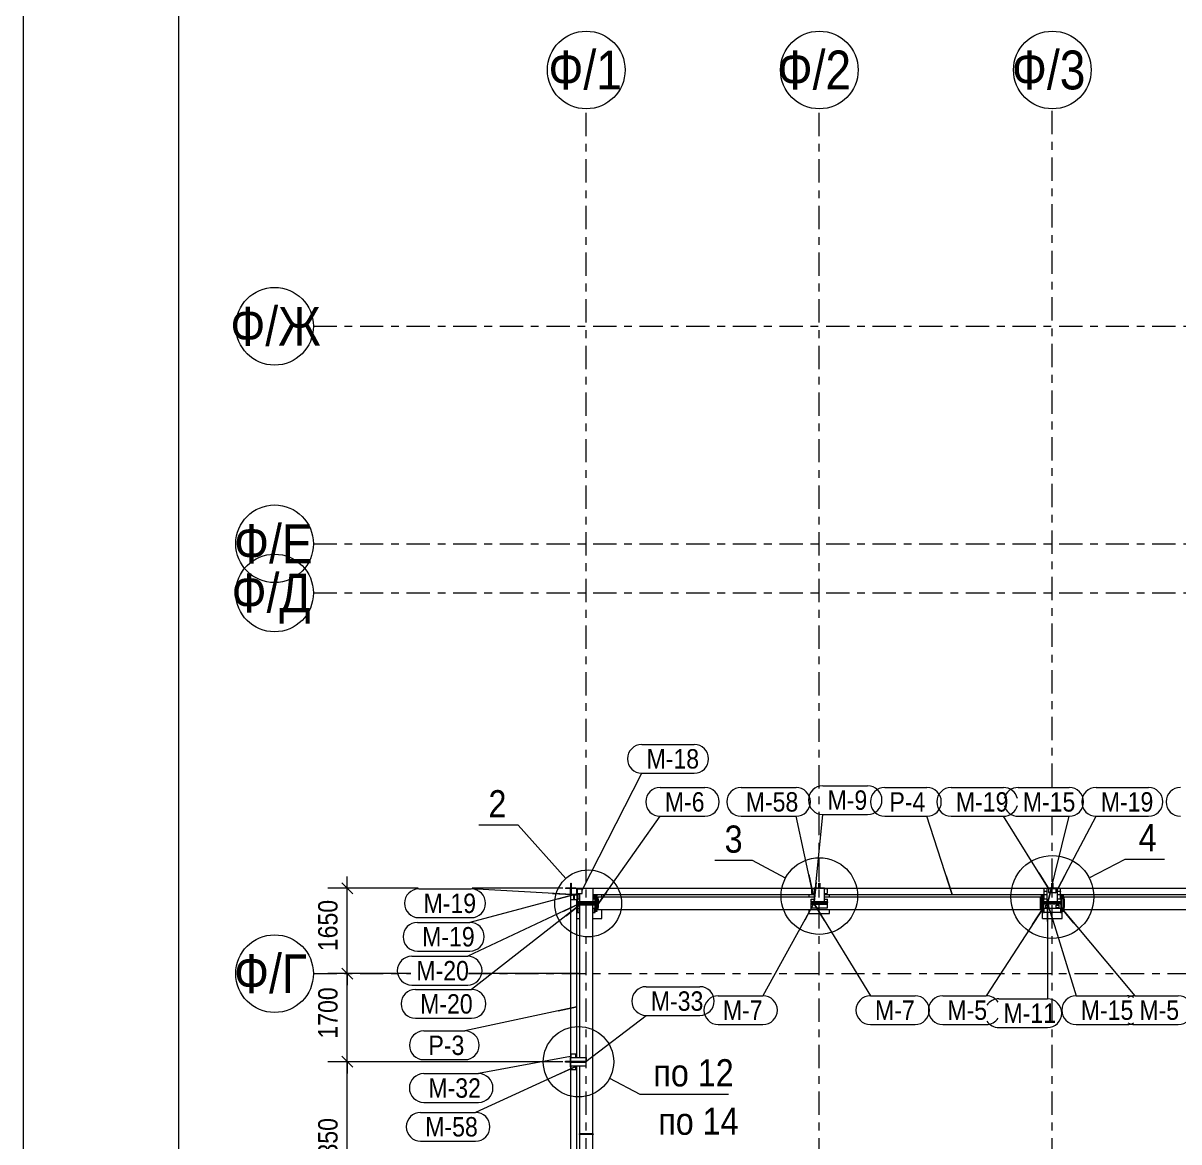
# Model space of a CAD drawing. Header units: millimetres. Extents: x -74 to 1115, y -586 to 256.
# Drawn here: x -74.1 to 74.7, y -196.6 to -52.6 of the extents above; entities that cross this region are included whole.
import ezdxf

# ---------------------------------------------------------------- set-up
doc = ezdxf.new("R2010")
doc.units = ezdxf.units.MM
doc.linetypes.add('XKITLINE00', pattern=[0])
doc.linetypes.add('XKITLINE03', pattern=[6, 3, -1, 1, -1])
for name, color, linetype, lineweight in [('DetailSymbol', 3, 'Continuous', 0), ('DrawingSheet', 5, 'Continuous', 0), ('Part', 2, 'Continuous', 0), ('PartMark', 3, 'Continuous', 0), ('S-GRID', 1, 'Continuous', 0), ('Z-DIMENSIONS', 1, 'Continuous', 0)]:
    doc.layers.add(name, color=color, linetype=linetype, lineweight=lineweight)
doc.styles.add('GOST type A', font='ARIAL.TTF')

msp = doc.modelspace()

# ---------------------------------------------------------------- linework, layer by layer
at = {"layer": 'DetailSymbol', "linetype": 'XKITLINE00', "lineweight": 0}
for p, q in [((-10.34, -155.81), (-15.39, -155.81)), ((-4.19, -162.68), (-10.34, -155.81)), ((19.83, -160.36), (15.01, -160.36)), ((24.1, -162.62), (19.83, -160.36)), ((63.18, -162.6), (67.82, -160.18)), ((67.82, -160.18), (72.87, -160.18)), ((1.46, -188.39), (5.34, -190.44)), ((5.34, -190.44), (16.78, -190.44))]:
    msp.add_line(p, q, dxfattribs=at)
for centre, radius in [((28.45, -164.94), 4.93), ((58.45, -165.06), 5.34), ((-1.31, -165.89), 4.31), ((-2.55, -186.27), 4.53)]:
    msp.add_circle(centre, radius, dxfattribs=at)
at = {"layer": 'DrawingSheet', "linetype": 'XKITLINE00', "lineweight": 0}
for p, q in [((-74.05, 255.55), (-74.05, -585.45)), ((-54.05, 250.55), (-54.05, -580.45))]:
    msp.add_line(p, q, dxfattribs=at)
at = {"layer": 'Part', "linetype": 'XKITLINE00', "lineweight": 0}
for p, q in [((-3.55, -163.93), (-3.55, -163.27)), ((-3.55, -163.27), (-3.49, -163.27)), ((-3.49, -163.27), (-3.49, -163.88)), ((28.4, -163.88), (28.4, -163.27)), ((28.4, -163.27), (28.45, -163.27)), ((28.45, -163.93), (28.45, -163.27)), ((28.45, -163.27), (28.51, -163.27)), ((28.45, -163.93), (28.45, -163.27)), ((28.51, -163.27), (28.51, -163.88)), ((58.4, -163.88), (58.4, -163.27)), ((58.4, -163.27), (58.45, -163.27)), ((58.45, -163.93), (58.45, -163.27)), ((58.45, -163.27), (58.51, -163.27)), ((58.45, -163.93), (58.45, -163.27)), ((58.51, -163.27), (58.51, -163.88)), ((-3.55, -163.93), (-4.21, -163.93)), ((-4.21, -163.93), (-4.21, -163.99)), ((-3.6, -163.99), (-4.21, -163.99)), ((-3.6, -164.6), (-3.6, -163.99)), ((-3.55, -164.6), (-3.6, -164.6)), ((-3.55, -163.93), (-2.88, -163.93)), ((-3.55, -163.93), (-3.55, -164.6)), ((-3.55, -164.73), (-3.55, -164.6)), ((-3.55, -165.4), (-3.55, -164.73)), ((-2.75, -164.73), (-3.55, -164.73)), ((-3.55, -164.79), (-2.75, -164.79)), ((-2.78, -163.97), (-3.51, -163.97)), ((-3.51, -163.97), (-3.51, -164.7)), ((-3.51, -164.7), (-2.78, -164.7)), ((-3.49, -163.88), (-2.88, -163.88)), ((-3.11, -164.79), (-3.18, -164.79)), ((-3.18, -164.79), (-3.18, -165.4)), ((-3.18, -164.92), (-3.11, -164.92)), ((-3.11, -164.79), (-3.11, -165.4)), ((-2.88, -163.93), (-2.88, -163.88)), ((-2.88, -163.93), (-2.75, -163.93)), ((-2.78, -164.7), (-2.78, -163.97)), ((-2.75, -163.93), (-2.75, -164.73)), ((-2.75, -163.93), (-2.38, -163.93)), ((-2.08, -164.07), (-2.75, -164.07)), ((-2.75, -164.6), (-2.08, -164.6)), ((-2.75, -164.73), (-2.75, -165.4)), ((-2.38, -164.73), (-2.75, -164.73)), ((-2.69, -164.07), (-2.69, -163.93)), ((-2.69, -164.6), (-2.69, -164.07)), ((-2.69, -164.73), (-2.69, -164.6)), ((-2.69, -165.29), (-2.69, -164.73)), ((-2.59, -165.29), (-2.59, -164.73)), ((-2.58, -165.29), (-2.58, -164.73)), ((-2.38, -164.07), (-2.38, -163.93)), ((-2.38, -163.93), (-0.71, -163.93)), ((-2.38, -165.68), (-2.38, -164.6)), ((-2.08, -164.6), (-2.08, -164.07)), ((-0.71, -163.93), (27.45, -163.93)), ((-0.71, -163.93), (-0.71, -165.68)), ((-0.71, -164.73), (27.79, -164.73)), ((-0.51, -165.29), (-0.51, -164.73)), ((-0.51, -165.29), (-0.51, -164.73)), ((-0.41, -165.29), (-0.41, -164.73)), ((-0.33, -164.89), (-0.4, -164.89)), ((-0.4, -166.89), (-0.4, -164.89)), ((-0.33, -164.89), (-0.33, -166.89)), ((-0.33, -164.89), (-0.13, -164.89)), ((-0.33, -166.89), (-0.33, -164.89)), ((-0.13, -165.36), (-0.13, -164.89)), ((-0.03, -165.06), (27.79, -165.06)), ((-0.03, -165.36), (-0.03, -165.06)), ((0.45, -165.06), (0.45, -164.73)), ((27.15, -165.06), (27.15, -164.73)), ((27.45, -163.93), (27.45, -164.6)), ((27.45, -163.93), (27.79, -163.93)), ((27.45, -163.99), (27.79, -163.99)), ((27.45, -164.6), (27.79, -164.6)), ((27.79, -163.93), (27.79, -163.88)), ((27.79, -163.88), (28.4, -163.88)), ((27.79, -163.93), (28.45, -163.93)), ((29.12, -163.95), (27.79, -163.95)), ((27.79, -163.95), (27.79, -165.68)), ((28.45, -163.93), (29.12, -163.93)), ((28.51, -163.88), (29.12, -163.88)), ((29.12, -163.93), (29.12, -163.88)), ((29.12, -163.93), (29.45, -163.93)), ((29.12, -165.68), (29.12, -163.95)), ((29.12, -163.99), (29.45, -163.99)), ((29.12, -164.6), (29.45, -164.6)), ((29.12, -164.73), (57.31, -164.73)), ((29.12, -165.06), (56.93, -165.06)), ((29.45, -163.93), (57.39, -163.93)), ((29.45, -163.93), (29.45, -164.6)), ((29.75, -165.06), (29.75, -164.73)), ((56.93, -165.36), (56.93, -165.06)), ((57.24, -164.89), (57.04, -164.89)), ((57.04, -165.36), (57.04, -164.89)), ((57.19, -164.89), (57.19, -164.73)), ((57.24, -166.89), (57.24, -164.89)), ((57.24, -164.89), (57.24, -166.89)), ((57.24, -164.89), (57.31, -164.89)), ((57.41, -164.73), (57.31, -164.73)), ((57.31, -165.29), (57.31, -164.73)), ((57.31, -164.89), (57.31, -166.89)), ((57.39, -164.3), (57.39, -163.93)), ((57.39, -163.93), (57.79, -163.93)), ((57.39, -164.37), (57.39, -164.3)), ((57.39, -164.3), (57.79, -164.3)), ((57.79, -164.37), (57.39, -164.37)), ((57.39, -164.73), (57.39, -164.37)), ((57.41, -165.29), (57.41, -164.73)), ((57.41, -164.73), (57.79, -164.73)), ((57.42, -165.29), (57.42, -164.73)), ((57.79, -163.93), (57.79, -163.88)), ((57.79, -163.88), (58.4, -163.88)), ((57.79, -165.68), (57.79, -163.93)), ((57.79, -163.93), (58.45, -163.93)), ((57.95, -163.93), (57.95, -164.47)), ((57.95, -163.98), (58.95, -163.98)), ((57.95, -164.47), (58.95, -164.47)), ((58.45, -163.93), (59.12, -163.93)), ((58.51, -163.88), (59.12, -163.88)), ((58.95, -164.47), (58.95, -163.93)), ((59.12, -163.93), (59.12, -163.88)), ((59.12, -165.68), (59.12, -163.93)), ((59.12, -163.93), (59.52, -163.93)), ((59.12, -164.3), (59.52, -164.3)), ((59.52, -164.37), (59.12, -164.37)), ((59.12, -164.73), (59.49, -164.73)), ((59.59, -164.73), (59.49, -164.73)), ((59.49, -164.73), (59.49, -165.29)), ((59.49, -165.29), (59.49, -164.73)), ((59.52, -163.93), (81.45, -163.93)), ((59.52, -164.3), (59.52, -163.93)), ((59.52, -164.3), (59.52, -164.37)), ((59.52, -164.73), (59.52, -164.37)), ((59.59, -164.73), (81.79, -164.73)), ((59.59, -165.29), (59.59, -164.73)), ((59.67, -164.89), (59.6, -164.89)), ((59.6, -166.89), (59.6, -164.89)), ((59.67, -164.89), (59.67, -166.89)), ((59.67, -164.89), (59.87, -164.89)), ((59.67, -166.89), (59.67, -164.89)), ((59.72, -164.89), (59.72, -164.73)), ((59.87, -165.36), (59.87, -164.89)), ((59.97, -165.06), (81.79, -165.06)), ((59.97, -165.36), (59.97, -165.06)), ((-3.55, -185.27), (-3.55, -165.4)), ((-3.55, -165.4), (-3.18, -165.4)), ((-3.18, -165.4), (-3.11, -165.4)), ((-3.11, -165.4), (-2.75, -165.4)), ((-2.75, -185.73), (-2.75, -165.4)), ((-2.69, -165.29), (-2.38, -165.29)), ((-2.69, -165.29), (-2.69, -166.49)), ((-2.69, -167.05), (-2.69, -166.49)), ((-2.69, -166.49), (-2.38, -166.49)), ((-0.48, -165.68), (-2.61, -165.68)), ((-2.61, -165.68), (-2.61, -165.79)), ((-2.61, -165.84), (-2.61, -165.79)), ((-0.48, -165.79), (-2.61, -165.79)), ((-0.48, -165.84), (-2.61, -165.84)), ((-0.48, -165.84), (-2.61, -165.84)), ((-2.61, -165.84), (-2.61, -165.95)), ((-0.48, -165.95), (-2.61, -165.95)), ((-2.61, -165.95), (-2.61, -166)), ((-0.48, -165.95), (-2.61, -165.95)), ((-0.48, -166), (-2.61, -166)), ((-2.61, -166), (-2.61, -166.11)), ((-0.48, -166.11), (-2.61, -166.11)), ((-2.59, -167.05), (-2.59, -166.49)), ((-2.58, -167.05), (-2.58, -166.49)), ((-2.38, -185.73), (-2.38, -166.11)), ((-0.71, -165.29), (-0.41, -165.29)), ((-0.71, -195.55), (-0.71, -166.11)), ((-0.71, -166.49), (-0.41, -166.49)), ((-0.51, -166.49), (-0.51, -167.05)), ((-0.51, -167.05), (-0.51, -166.49)), ((-0.48, -165.68), (-0.48, -165.79)), ((-0.48, -165.79), (-0.48, -165.84)), ((-0.48, -165.84), (-0.48, -165.95)), ((-0.48, -166), (-0.48, -165.95)), ((-0.48, -166), (-0.48, -166.11)), ((-0.41, -165.23), (-0.4, -165.23)), ((-0.41, -166.49), (-0.41, -165.29)), ((-0.41, -167.05), (-0.41, -166.49)), ((-0.41, -166.56), (-0.4, -166.56)), ((-0.13, -165.36), (-0.13, -166.43)), ((-0.13, -165.36), (-0.03, -165.36)), ((-0.13, -166.89), (-0.13, -166.43)), ((-0.13, -166.43), (-0.03, -166.43)), ((-0.03, -165.36), (-0.03, -166.43)), ((-0.03, -166.73), (-0.03, -166.43)), ((27.39, -165.33), (27.79, -165.33)), ((27.39, -165.68), (27.39, -165.33)), ((29.52, -165.68), (27.39, -165.68)), ((27.39, -165.68), (27.39, -165.79)), ((29.52, -165.79), (27.39, -165.79)), ((27.39, -165.84), (27.39, -165.79)), ((27.39, -165.95), (27.39, -165.84)), ((27.39, -165.84), (29.52, -165.84)), ((27.39, -166), (27.39, -165.95)), ((27.39, -165.95), (29.52, -165.95)), ((27.39, -166.46), (27.39, -166)), ((27.39, -166), (29.52, -166)), ((27.39, -166.46), (29.52, -166.46)), ((29.12, -165.33), (29.52, -165.33)), ((29.52, -165.68), (29.52, -165.33)), ((29.52, -165.68), (29.52, -165.79)), ((29.52, -165.84), (29.52, -165.79)), ((29.52, -165.95), (29.52, -165.84)), ((29.52, -166), (29.52, -165.95)), ((29.52, -166.46), (29.52, -166)), ((57.04, -165.36), (56.93, -165.36)), ((56.93, -166.43), (56.93, -165.36)), ((56.93, -166.73), (56.93, -166.43)), ((57.04, -166.43), (56.93, -166.43)), ((57.04, -166.43), (57.04, -165.36)), ((57.04, -166.89), (57.04, -166.43)), ((57.31, -165.23), (57.31, -165.23)), ((57.31, -165.29), (57.79, -165.29)), ((57.31, -165.29), (57.31, -166.49)), ((57.31, -167.05), (57.31, -166.49)), ((57.31, -166.49), (59.59, -166.49)), ((57.31, -166.56), (57.31, -166.56)), ((59.52, -165.68), (57.39, -165.68)), ((57.39, -165.68), (57.39, -165.79)), ((59.52, -165.79), (57.39, -165.79)), ((57.39, -165.84), (57.39, -165.79)), ((59.52, -165.84), (57.39, -165.84)), ((57.39, -165.95), (57.39, -165.84)), ((59.52, -165.95), (57.39, -165.95)), ((57.39, -165.95), (57.39, -166)), ((59.52, -166), (57.39, -166)), ((57.41, -167.05), (57.41, -166.49)), ((57.42, -167.05), (57.42, -166.49)), ((57.62, -166.46), (57.62, -166.13)), ((57.62, -166.13), (57.95, -166.13)), ((57.95, -166.46), (57.62, -166.46)), ((57.95, -166.13), (57.95, -166.46)), ((58.95, -166.46), (58.95, -166.13)), ((58.95, -166.13), (59.29, -166.13)), ((59.29, -166.46), (58.95, -166.46)), ((59.12, -165.29), (59.59, -165.29)), ((59.29, -166.13), (59.29, -166.46)), ((59.49, -166.49), (59.49, -167.05)), ((59.49, -166.49), (59.49, -167.05)), ((59.52, -165.68), (59.52, -165.79)), ((59.52, -165.79), (59.52, -165.84)), ((59.52, -165.95), (59.52, -165.84)), ((59.52, -165.95), (59.52, -166)), ((59.59, -165.23), (59.6, -165.23)), ((59.59, -166.49), (59.59, -165.29)), ((59.59, -167.05), (59.59, -166.49)), ((59.59, -166.56), (59.6, -166.56)), ((59.87, -165.36), (59.87, -166.43)), ((59.87, -165.36), (59.97, -165.36)), ((59.87, -166.43), (59.97, -166.43)), ((59.87, -166.89), (59.87, -166.43)), ((59.97, -165.36), (59.97, -166.43)), ((59.97, -166.73), (59.97, -166.43)), ((-2.75, -167.85), (-2.38, -167.85)), ((-2.69, -167.05), (-2.59, -167.05)), ((-2.58, -167.05), (-2.38, -167.05)), ((-0.71, -167.05), (-0.51, -167.05)), ((-0.71, -167.85), (0.45, -167.85)), ((-0.51, -167.05), (-0.41, -167.05)), ((-0.33, -166.89), (-0.4, -166.89)), ((-0.33, -166.89), (-0.13, -166.89)), ((56.93, -166.73), (-0.03, -166.73)), ((0.45, -167.85), (0.45, -166.73)), ((27.15, -167.18), (27.15, -166.73)), ((27.15, -167.18), (29.75, -167.18)), ((29.75, -167.18), (29.75, -166.73)), ((57.24, -166.89), (57.04, -166.89)), ((57.19, -167.85), (57.19, -166.89)), ((57.19, -167.85), (59.72, -167.85)), ((57.24, -166.89), (57.31, -166.89)), ((57.31, -167.05), (57.41, -167.05)), ((59.49, -167.05), (57.42, -167.05)), ((59.49, -167.05), (59.59, -167.05)), ((59.67, -166.89), (59.6, -166.89)), ((59.67, -166.89), (59.87, -166.89)), ((59.72, -167.85), (59.72, -166.89)), ((104.93, -166.73), (59.97, -166.73)), ((-3.6, -186.21), (-3.6, -185.6)), ((-3.6, -185.6), (-3.55, -185.6)), ((-3.55, -185.6), (-3.55, -185.27)), ((-3.55, -185.27), (-2.88, -185.27)), ((-3.55, -186.27), (-3.55, -185.6)), ((-3.55, -185.73), (-1.55, -185.73)), ((-3.49, -185.73), (-3.49, -185.27)), ((-2.88, -185.73), (-2.88, -185.27)), ((-1.55, -185.73), (-1.55, -186.26)), ((-4.21, -186.27), (-4.21, -186.21)), ((-4.21, -186.21), (-3.6, -186.21)), ((-4.21, -186.27), (-3.55, -186.27)), ((-4.21, -186.32), (-4.21, -186.27)), ((-4.21, -186.27), (-3.55, -186.27)), ((-3.6, -186.32), (-4.21, -186.32)), ((-3.6, -186.93), (-3.6, -186.32)), ((-3.6, -186.93), (-3.55, -186.93)), ((-3.55, -186.21), (-1.55, -186.21)), ((-1.55, -186.26), (-3.55, -186.26)), ((-3.55, -186.26), (-1.55, -186.26)), ((-3.55, -186.93), (-3.55, -186.27)), ((-3.55, -186.3), (-1.55, -186.3)), ((-3.55, -186.31), (-1.55, -186.31)), ((-3.55, -186.8), (-1.55, -186.8)), ((-3.55, -186.8), (-1.55, -186.8)), ((-3.55, -187.27), (-3.55, -186.93)), ((-3.55, -207.6), (-3.55, -187.27)), ((-3.55, -187.27), (-2.88, -187.27)), ((-3.49, -187.27), (-3.49, -186.8)), ((-2.88, -187.27), (-2.88, -186.8)), ((-2.75, -203.26), (-2.75, -186.8)), ((-2.38, -195.55), (-2.38, -186.8)), ((-1.55, -186.8), (-1.55, -186.26)), ((-0.65, -195.55), (-2.45, -195.55)), ((-2.45, -195.55), (-2.45, -195.65)), ((-0.65, -195.65), (-2.45, -195.65)), ((-2.38, -208.07), (-2.38, -195.65)), ((-0.71, -225.13), (-0.71, -195.65)), ((-0.65, -195.55), (-0.65, -195.65))]:
    msp.add_line(p, q, dxfattribs=at)
at = {"layer": 'PartMark', "linetype": 'XKITLINE00', "lineweight": 0}
for p, q in [((5.61, -145.43), (12.35, -145.43)), ((-2.08, -164.18), (5.61, -149.13)), ((5.61, -149.13), (12.35, -149.13)), ((7.96, -150.97), (13.72, -150.97)), ((18.38, -150.97), (25.45, -150.97)), ((28.91, -150.74), (34.67, -150.74)), ((36.88, -150.97), (42.31, -150.97)), ((45.43, -150.97), (52.16, -150.97)), ((54.05, -150.97), (60.62, -150.97)), ((64.09, -150.97), (70.83, -150.97)), ((-0.39, -166.49), (7.96, -154.67)), ((7.96, -154.67), (13.72, -154.67)), ((18.38, -154.67), (25.45, -154.67)), ((27.62, -164.6), (25.45, -154.67)), ((27.81, -165.7), (28.91, -154.44)), ((28.91, -154.44), (34.67, -154.44)), ((36.88, -154.67), (42.31, -154.67)), ((45.55, -164.73), (42.31, -154.67)), ((45.43, -154.67), (52.16, -154.67)), ((58.05, -164.1), (52.16, -154.67)), ((54.05, -154.67), (60.62, -154.67)), ((57.81, -165.96), (60.62, -154.67)), ((58.86, -164.57), (64.09, -154.67)), ((64.09, -154.67), (70.83, -154.67)), ((-0.95, -161.95), (-2.08, -164.18)), ((27.09, -162.15), (27.62, -164.6)), ((56.73, -161.97), (58.05, -164.1)), ((28.06, -163.21), (27.81, -165.7)), ((44.78, -162.35), (45.55, -164.73)), ((58.42, -163.53), (57.81, -165.96)), ((60.02, -162.36), (58.86, -164.57)), ((-23.1, -164.02), (-16.36, -164.02)), ((-2.74, -164.66), (-16.54, -168.33)), ((-3.39, -164.74), (-16.36, -164.02)), ((-5.88, -164.6), (-3.39, -164.74)), ((-5.16, -165.31), (-2.74, -164.66)), ((1.06, -164.45), (-0.39, -166.49)), ((-2.19, -165.8), (-16.81, -172.7)), ((-2.19, -165.96), (-16.32, -176.97)), ((-4.45, -166.87), (-2.19, -165.8)), ((-4.16, -167.5), (-2.19, -165.96)), ((27.81, -165.8), (21.2, -177.78)), ((26.61, -167.99), (27.81, -165.8)), ((27.81, -165.96), (35.02, -177.78)), ((29.12, -168.09), (27.81, -165.96)), ((57.25, -166.49), (49.94, -177.78)), ((55.9, -168.59), (57.25, -166.49)), ((57.81, -165.7), (57.81, -178.17)), ((57.81, -168.2), (57.81, -165.7)), ((57.81, -165.8), (61.51, -177.78)), ((58.55, -168.19), (57.81, -165.8)), ((59.61, -166.49), (69.06, -177.78)), ((61.22, -168.41), (59.61, -166.49)), ((-23.1, -167.72), (-16.36, -167.72)), ((-23.28, -168.33), (-16.54, -168.33)), ((-23.28, -172.03), (-16.54, -172.03)), ((-24.03, -172.7), (-16.81, -172.7)), ((-24.03, -176.4), (-16.81, -176.4)), ((-23.54, -176.97), (-16.32, -176.97)), ((6.16, -176.61), (13.07, -176.61)), ((15.44, -177.78), (21.2, -177.78)), ((35.02, -177.78), (40.78, -177.78)), ((44.34, -177.78), (49.94, -177.78)), ((51.56, -178.17), (57.81, -178.17)), ((61.51, -177.78), (68.09, -177.78)), ((69.06, -177.78), (74.66, -177.78)), ((-2.75, -179.19), (-17.19, -182.3)), ((-5.19, -179.72), (-2.75, -179.19)), ((-23.54, -180.67), (-16.32, -180.67)), ((-1.62, -186.24), (6.16, -180.31)), ((6.16, -180.31), (13.07, -180.31)), ((15.44, -181.48), (21.2, -181.48)), ((35.02, -181.48), (40.78, -181.48)), ((44.34, -181.48), (49.94, -181.48)), ((61.51, -181.48), (68.09, -181.48)), ((69.06, -181.48), (74.66, -181.48)), ((-22.47, -182.3), (-17.19, -182.3)), ((51.56, -181.87), (57.81, -181.87)), ((-3.58, -185.6), (-15.41, -187.8)), ((-22.47, -186), (-17.19, -186)), ((-2.88, -186.86), (-15.81, -192.79)), ((-5.16, -187.91), (-2.88, -186.86)), ((-22.48, -187.8), (-15.41, -187.8)), ((-22.48, -191.5), (-15.41, -191.5)), ((-22.88, -192.79), (-15.81, -192.79)), ((-22.88, -196.49), (-15.81, -196.49))]:
    msp.add_line(p, q, dxfattribs=at)
for centre, start, end in [((5.61, -147.28), 90, 270), ((12.35, -147.28), 270, 90), ((7.96, -152.82), 90, 270), ((13.72, -152.82), 270, 90), ((18.38, -152.82), 90, 270), ((25.45, -152.82), 270, 90), ((28.91, -152.59), 90, 270), ((34.67, -152.59), 270, 90), ((36.88, -152.82), 90, 270), ((42.31, -152.82), 270, 90), ((45.43, -152.82), 90, 270), ((52.16, -152.82), 14.0625, 90), ((54.05, -152.82), 90, 165.9375), ((60.62, -152.82), 270, 90), ((64.09, -152.82), 90, 270), ((70.83, -152.82), 270, 90), ((74.95, -152.82), 90, 270), ((52.16, -152.82), 270, 345.9375), ((54.05, -152.82), 194.0625, 270), ((-23.1, -165.87), 90, 270), ((-16.36, -165.87), 270, 90), ((-23.28, -170.18), 90, 270), ((-16.54, -170.18), 270, 90), ((-24.03, -174.55), 90, 270), ((-16.81, -174.55), 270, 90), ((-23.54, -178.82), 90, 270), ((-16.32, -178.82), 270, 90), ((6.16, -178.46), 90, 270), ((13.07, -178.46), 270, 90), ((15.44, -179.63), 90, 270), ((21.2, -179.63), 270, 90), ((35.02, -179.63), 90, 270), ((40.78, -179.63), 270, 90), ((44.34, -179.63), 90, 270), ((49.94, -179.63), 33.75, 90), ((51.56, -180.02), 90, 146.25), ((57.81, -180.02), 270, 90), ((61.51, -179.63), 90, 270), ((68.09, -179.63), 61.875, 90), ((69.06, -179.63), 90, 118.125), ((74.66, -179.63), 270, 90), ((49.94, -179.63), 270, 326.25), ((51.56, -180.02), 213.75, 270), ((68.09, -179.63), 270, 298.125), ((69.06, -179.63), 241.875, 270), ((-22.47, -184.15), 90, 270), ((-17.19, -184.15), 270, 90), ((-22.48, -189.65), 90, 270), ((-15.41, -189.65), 270, 90), ((-22.88, -194.64), 90, 270), ((-15.81, -194.64), 270, 90)]:
    msp.add_arc(centre, 1.85, start, end, dxfattribs=at)
at = {"layer": 'S-GRID', "linetype": 'XKITLINE03', "lineweight": 0}
for p, q in [((-1.55, -331.11), (-1.55, -63.61)), ((28.45, -331.11), (28.45, -63.61)), ((58.45, -150.87), (58.45, -63.61)), ((-36.68, -91.6), (87.82, -91.6)), ((-36.68, -119.6), (114.95, -119.6)), ((-36.68, -125.93), (116.58, -125.93)), ((58.45, -331.11), (58.45, -154.77)), ((-36.68, -174.93), (-24.13, -174.93)), ((-16.71, -174.93), (530.64, -174.93))]:
    msp.add_line(p, q, dxfattribs=at)
at = {"layer": 'S-GRID', "linetype": 'XKITLINE00', "lineweight": 0}
for centre in [(-1.55, -58.61), (28.45, -58.61), (58.45, -58.61), (-41.68, -91.6), (-41.68, -119.6), (-41.68, -125.93), (-41.68, -174.93)]:
    msp.add_circle(centre, 5, dxfattribs=at)
at = {"layer": 'Z-DIMENSIONS', "linetype": 'XKITLINE00', "lineweight": 0}
for p, q in [((-33.03, -163.23), (-31.61, -164.64)), ((-32.32, -163.93), (-32.32, -162.43)), ((-23.2, -163.93), (-34.82, -163.93)), ((-32.32, -174.93), (-32.32, -163.93)), ((-4.55, -163.93), (-16.26, -163.93)), ((-32.32, -174.93), (-32.32, -173.43)), ((-24.13, -174.93), (-34.82, -174.93)), ((-24.13, -174.93), (-34.82, -174.93)), ((-33.03, -174.23), (-31.61, -175.64)), ((-33.03, -174.23), (-31.61, -175.64)), ((-32.32, -186.27), (-32.32, -174.93)), ((-32.32, -174.93), (-32.32, -176.43)), ((-2.55, -174.93), (-16.71, -174.93)), ((-2.55, -174.93), (-16.71, -174.93)), ((-33.03, -185.56), (-31.61, -186.97)), ((-33.03, -185.56), (-31.61, -186.97)), ((-32.32, -186.27), (-32.32, -184.77)), ((-4.55, -186.27), (-34.82, -186.27)), ((-4.55, -186.27), (-34.82, -186.27)), ((-32.32, -208.6), (-32.32, -186.27)), ((-32.32, -186.27), (-32.32, -187.77))]:
    msp.add_line(p, q, dxfattribs=at)
at = {"layer": 'Z-DIMENSIONS'}
for p in [(-32.32, -163.93), (-32.32, -174.93), (-32.32, -174.93), (-32.32, -186.27), (-32.32, -186.27)]:
    msp.add_point(p, dxfattribs=at)

# ---------------------------------------------------------------- texts
at = {"layer": 'DetailSymbol', "style": 'GOST type A', "width": 0.85}
for s, p in [('2', (-14.14, -154.81)), ('3', (16.26, -159.36)), ('4', (69.57, -159.18)), ('по 12', (7.09, -189.44)), ('по 14', (7.72, -195.67))]:
    msp.add_text(s, height=3.5, dxfattribs=at).set_placement(p)
at = {"layer": 'PartMark', "style": 'GOST type A', "width": 0.85}
for s, p in [('М-18', (6.21, -148.53)), ('М-6', (8.56, -154.07)), ('М-58', (18.98, -154.07)), ('М-9', (29.51, -153.84)), ('Р-4', (37.48, -154.07)), ('М-19', (46.03, -154.07)), ('М-15', (54.65, -154.07)), ('М-19', (64.69, -154.07)), ('М-19', (-22.5, -167.12)), ('М-19', (-22.68, -171.43)), ('М-20', (-23.43, -175.8)), ('М-20', (-22.94, -180.07)), ('М-33', (6.76, -179.71)), ('М-7', (16.04, -180.88)), ('М-7', (35.62, -180.88)), ('М-5', (44.94, -180.88)), ('М-15', (62.11, -180.88)), ('М-5', (69.66, -180.88)), ('М-11', (52.16, -181.27)), ('Р-3', (-21.87, -185.4)), ('М-32', (-21.88, -190.9)), ('М-58', (-22.28, -195.89))]:
    msp.add_text(s, height=2.5, dxfattribs=at).set_placement(p)
at = {"layer": 'S-GRID', "style": 'GOST type A', "width": 0.85}
for s, p in [('Ф/1', (-6.43, -61.11)), ('Ф/2', (23.08, -61.11)), ('Ф/3', (53.24, -61.11)), ('Ф/Ж', (-47.38, -94.1)), ('Ф/Е', (-46.9, -122.1)), ('Ф/Д', (-47.22, -128.43)), ('Ф/Г', (-46.9, -177.43))]:
    msp.add_text(s, height=5, dxfattribs=at).set_placement(p)
at = {"layer": 'Z-DIMENSIONS', "style": 'GOST type A', "width": 0.85}
for s, p in [('1650', (-33.57, -172.04)), ('1700', (-33.57, -183.29)), ('3350', (-33.57, -200.12))]:
    msp.add_text(s, height=2.5, rotation=90.0002, dxfattribs=at).set_placement(p)

doc.saveas('drawing.dxf')
